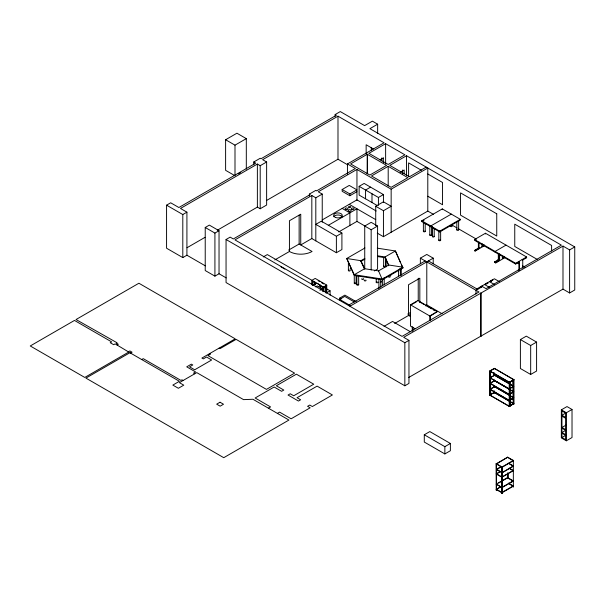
<?xml version="1.0" encoding="UTF-8"?>
<svg xmlns="http://www.w3.org/2000/svg" width="605" height="605" viewBox="0 0 605 605"><rect width="100%" height="100%" fill="white"/><g stroke="black" fill="none" stroke-linecap="round" stroke-linejoin="round"><path stroke-width="0.91" d="M246.311 138.628L234.997 145.155L234.997 175.745L225.612 170.323L225.612 139.74L236.926 133.206L246.311 138.628L246.311 169.211M205.337 265.852L186.915 255.219L182.801 257.594L166.572 248.224L166.572 205.171L170.686 202.788L178.876 207.523L255.764 163.131L253.767 161.981L253.767 164.787M335.155 116.417L335.155 114.549L340.297 111.577L364.634 125.628L372.377 121.159L377.649 124.199L377.649 133.561M253.767 161.981L260.203 158.268L261.035 158.752L336.38 115.252L335.155 114.549M238.234 173.877L240.654 172.478M347.436 174.24L347.436 163.947L384.084 142.795L337.991 116.183L262.646 159.682L266.631 161.981L266.631 205.035L260.203 208.748L257.375 207.114L217.293 230.255M266.631 161.981L260.203 165.694L257.375 164.061L180.487 208.453L186.915 212.166L186.915 255.219M166.572 205.171L182.801 214.541L186.915 212.166M377.649 124.199L369.912 128.668L574.75 246.931L574.75 289.992L569.608 292.956L562.99 289.137L408.594 377.535M219.033 273.762L214.919 276.137L205.224 270.541L205.224 227.488L209.338 225.105L219.033 230.709L219.033 273.762L226.187 277.892M266.692 200.399L337.991 159.236L347.641 164.81M187.028 247.725L205.019 237.334M205.224 227.488L214.919 233.084L219.033 230.709M385.627 143.68L368.906 153.33L388.198 164.469L404.911 154.82L385.627 143.68L385.627 163.456M574.75 246.931L569.608 249.903L562.99 246.084L403.686 337.318L408.957 340.358L408.957 383.411L404.843 385.793L226.051 282.565L226.051 239.504L230.165 237.13L233.326 238.96L310.214 194.568L309.382 194.084L309.382 195.959M309.382 194.084L315.81 190.371L316.642 190.855L355.347 168.515L347.436 163.947M322.238 222.164L322.238 194.084L315.81 197.797L311.825 195.498L234.937 239.89L402.083 336.388L478.971 291.996L420.362 258.161L420.362 263.78M377.27 233.129L383.441 236.699L427.795 211.084L427.795 168.031L391.155 189.183L356.95 169.438L318.253 191.785L322.238 194.084M380.061 159.811L383.351 157.988L383.351 162.692M380.121 159.849L383.351 157.988M342.165 189.509L349.236 185.425L356.95 189.879L349.879 193.963L342.165 189.509L342.165 191.293L349.879 195.748L356.95 191.664M388.198 166.322L371.478 175.972L391.155 187.331L407.868 177.681L388.198 166.322L388.198 185.977M475.999 294.03L475.999 290.287L482.435 286.573L486.042 288.653L561.387 245.154L406.515 155.742L389.802 165.392L409.472 176.751L426.192 167.101M376.817 205.299L359.136 195.097L359.136 186.332L364.149 183.436L383.441 194.576L383.441 202.456M370.578 187.149L365.564 190.046L365.564 198.803M400.147 172.342L404.178 170.013L404.178 173.779M322.238 219.917L356.95 199.877L376.212 210.994M263.288 256.921L267.334 254.584L312.15 280.463M117.037 345.001L128.736 352.057L84.768 377.444L30.25 345.969L74.483 320.431L111.638 341.885L110.223 342.702L113.695 344.706L115.109 343.89L117.037 345.001L118.323 344.26L116.394 343.148L117.037 342.778L76.026 319.538L138.893 283.238L235.201 338.838L201.896 358.069L203.31 358.886L206.524 357.026L211.652 359.99L194.681 369.784L189.554 366.827L192.768 364.966L191.354 364.149L186.726 366.827L195.596 371.946L193.539 373.134L194.697 373.807M328.356 225.294L356.95 208.785L356.95 221.4L338.717 231.927M359.136 186.332L378.427 197.472L383.441 194.576M288.63 250.084L299.135 244.019L312.059 251.483A16.002 9.241 0 0 1 289.432 251.483L274.791 259.931M341.908 233.061L336.38 236.252L315.81 224.372L321.338 221.18L341.908 233.061L341.908 249.54L336.38 252.731L311.825 238.552L300.745 244.949L300.745 214.215L289.432 220.749L289.432 251.483M375.72 206.26L383.441 201.805L391.155 206.26L383.441 210.714L375.72 206.26L375.72 225.748M128.351 351.83L129.893 350.938L132.079 352.201L130.536 353.093M364.732 269.096L364.732 226.043L371.16 222.33L377.588 226.043L377.588 269.096L374.374 270.949M141.721 359.551L143.264 358.659L180.94 380.409L181.969 379.819L183.126 380.484M364.732 226.043L371.16 229.756L377.588 226.043M364.928 247.989L346.733 258.494L354.258 275.464L382.36 279.812L402.938 267.932L395.405 250.969L377.278 248.163M311.84 284.531L311.84 280.357L315.182 278.421L326.753 285.106L326.753 291.784L326.239 292.079L325.724 291.784L325.724 285.696M312.354 285.59L312.354 281.242L312.868 280.947L312.868 285.295M421.715 220.787L442.293 208.914L460.299 219.312L460.299 220.054L439.729 231.927L421.715 221.528L421.715 220.787L439.729 231.186L460.299 219.312M421.715 221.528L424.09 220.16M312.808 285.484L316.876 283.132L320.68 285.326L320.68 288.109M315.613 286.838L317.224 285.908L322.367 288.88L322.367 290.733M364.845 258.433L360.928 260.695L346.733 258.494L354.258 274.723L354.296 283.238M364.278 268.658L360.928 261.436L364.845 259.174M318.238 286.74L320.68 285.326M320.469 285.931L322.896 287.33L326.753 285.106M311.84 280.357L323.925 287.33L326.239 285.999L326.239 292.079M451.3 214.117L430.722 225.983L430.73 226.731M319.954 290.271L322.367 288.88M364.656 268.718L354.258 274.723L382.36 279.064L402.938 267.191L388.735 264.998L378.556 270.874L364.656 268.718L360.928 260.695L360.928 261.436M325.724 291.784L326.753 291.784M326.027 293.145L330.08 290.808L330.08 295.195M339.715 299.861L339.715 298.099L344.858 295.127L356.277 301.729M420.362 258.161L426.79 254.448L433.218 258.161L433.218 263.78M353.282 301.691L354.757 300.844M348.298 305.336L425.186 260.944M349.902 306.266L433.218 258.161M519.536 269.959L519.536 261.821L515.679 264.052L474.532 240.298L474.532 239.557L485.467 233.243L526.607 256.996L526.607 257.738L522.75 259.969L522.107 259.598M484.545 245.653L475.175 251.06L474.532 250.689L478.389 248.02L479.031 248.39L479.031 242.06M483.924 244.821L481.61 246.159L482.253 246.53L484.567 245.199M474.532 250.689L479.999 247.536M474.532 250.243L475.175 250.614L479.031 248.39M506.037 245.123L495.109 251.43L495.109 252.172M415.151 328.757L410.455 326.042L410.455 304.814L417.911 300.511L437.203 311.643L430.45 315.984L430.45 320.537M411.914 304.413L416.414 301.819M505.114 257.526L495.752 262.941L494.466 262.192L498.323 259.522L499.609 260.263L499.609 254.841M502.309 257.223L503.852 256.331M494.466 262.192L496.024 261.292M497.59 260.392L499.148 259.492M504.494 256.702L502.18 258.04L502.823 258.411L504.366 257.518M384.054 326.352L392.547 321.452L410.319 331.714M494.466 261.746L495.752 262.494L499.609 260.263M407.717 314.086L410.145 312.687M394.679 323.471L410.137 314.547M425.247 305.82L426.79 304.928L442.119 313.776M474.532 239.557L515.679 263.311L526.607 256.996M268.401 408.193L270.586 406.931L255.129 397.999L274.156 387.018L281.612 391.322L283.798 390.059L276.341 385.756L296.397 374.177L313.753 384.198L293.697 395.776L290.226 393.772L288.041 395.035L298.454 401.047L300.64 399.784L297.04 397.704L317.103 386.126L332.402 394.959L312.339 406.537L309.768 405.055L307.582 406.318L310.153 407.8L291.126 418.789L279.586 412.126L277.4 413.389M410.455 304.814L429.739 315.946L437.203 311.643M476.717 288.993L494.398 278.784L499.299 281.612M482.412 286.112L480.612 287.148L482.412 285.779L482.412 286.407M485.558 283.957L487.358 282.921L487.872 283.216L486.329 284.108M491.026 281.733L490.511 281.098L492.311 280.062L492.825 280.357M490.511 281.431L492.311 280.062M487.872 283.216L487.358 283.216M226.051 239.504L404.843 342.732L408.957 340.358M520.391 339.564L526.305 336.146L536.59 342.09L536.59 371.039L530.676 374.45L520.391 368.513L520.391 339.564L530.676 345.5L536.59 342.09M510.121 406.167L509.864 381.937L510.121 406.167L509.478 406.537L489.808 395.156L489.808 370.956L494.308 368.354L513.978 379.713L513.978 403.936L513.335 404.306L513.078 380.084L513.335 404.306M490.065 377.943L490.708 377.573L490.451 370.729L494.565 368.649M490.708 370.88L490.065 371.251L490.065 395.33L490.708 394.929L490.451 370.729M490.451 377.422L494.565 375.342L494.565 373.323M490.065 377.792L494.565 375.198M490.451 378.314L490.451 382.912L494.565 380.832L490.065 383.283M490.065 383.426L490.451 382.912M490.451 383.744L490.451 388.902L494.565 386.822L490.065 389.272M490.065 389.416L490.451 388.902M513.721 379.713L509.221 382.307L509.221 406.386L513.721 403.762M489.808 370.956L509.478 382.307L513.978 379.713M513.721 403.618L494.308 392.403L489.808 395.005L509.221 406.212L513.078 403.989M489.808 395.178L494.308 392.403M490.065 395.156L490.708 394.785M493.922 392.925L494.565 392.554M493.665 391.14L493.922 393.099L494.565 392.705L494.565 390.913M424.286 434.776L429.815 431.584L450.385 443.465L450.385 450.733L444.856 453.931L424.286 442.051L424.286 434.776L444.856 446.656L450.385 443.465M561.349 409.842L567.006 406.575L572.02 409.472L572.02 437.536L566.363 440.795L561.349 437.907L561.349 409.842L566.363 412.739L572.02 409.472M561.939 415.257L565.675 417.412L565.675 413.102L561.939 410.946L561.939 415.257L565.985 412.928M496.123 463.733L496.508 463.657L496.38 490.156L496.123 463.733L496.508 463.808M507.693 457.198L496.38 463.733L502.037 466.999L513.35 460.465L507.693 457.198L496.38 464.027L502.037 467.294L513.35 460.76L508.502 457.962M507.822 457.274L507.565 457.274M561.939 427.493L565.675 429.648L565.675 418.32L561.939 416.164L561.939 427.493L565.985 425.156M501.356 466.47L496.508 469.268L502.165 472.535L513.479 466.001L502.165 472.83L496.508 469.563L501.356 466.765M501.779 466.999L501.779 493.272L501.779 466.999L502.294 466.999L502.294 493.272L501.779 493.272M513.35 460.314L513.35 486.889M513.607 460.465L513.221 460.541M561.939 432.514L565.675 434.677L565.675 430.359L561.939 428.204L561.939 432.514L565.985 430.185M510 468.883L513.237 470.743L501.916 477.277L496.259 474.01L500.305 471.378M497.068 473.549L500.305 471.681M561.939 437.521L565.675 439.676L565.675 435.366L561.939 433.21L561.939 437.521L565.985 435.192M496.259 484.106L507.572 477.572L513.237 480.839L501.916 487.373L496.259 484.106L501.916 487.668L513.237 481.134L507.572 477.867L502.725 480.665M498.686 483.002L501.114 481.603M509.191 483.902L513.237 486.238L501.916 492.772L496.259 489.505L500.305 486.874M497.068 489.037L500.305 487.169M496.123 490.012L496.508 490.08M513.221 486.821L513.607 486.745M377.596 255.817L385.014 256.966L395.405 250.969L400.555 262.812M377.596 256.558L385.014 257.707L388.735 265.739M421.39 170.27L408.609 162.889L408.609 176.811M427.795 173.968L442.55 182.483L442.55 204.755L427.795 196.239M373.482 148.996L366.146 144.761L366.146 154.071M537.187 259.394L514.757 246.447L514.757 224.175L551.609 245.448L551.609 251.014M525.964 257.367L526.607 257.738M427.795 211.084L433.483 214.367M451.368 224.689L457.055 227.979M458.681 228.917L476.558 239.24M517.154 262.676L519.559 264.067M522.765 265.913L525.17 267.304M490.511 281.098L491.026 281.401M489.445 281.643L494.353 284.471M349.236 204.331L375.72 219.623M484.499 284.501L489.4 287.33M480.612 286.815L481.126 287.148M225.612 139.74L234.997 145.155M342.165 208.415L349.879 212.869L349.879 225.484M477.973 288.933L477.458 288.971M428.401 260.944L477.61 289.356M356.95 221.4L365.11 226.119M419.522 301.88L424.339 304.663M425.95 305.593L431.577 308.837M433.18 309.768L434.791 310.698M489.808 371.099L509.478 382.458L513.978 379.864L494.308 368.354M494.308 375.047L513.721 386.255M513.721 386.406L494.308 375.198L494.308 373.179M513.078 386.625L509.221 388.856L489.808 377.649M513.078 386.776L509.221 389L489.808 377.792M513.721 391.745L494.308 380.53L513.721 391.889M513.078 392.116L509.221 394.339L489.808 383.131M513.078 392.259L509.221 394.49L489.808 383.283M318.132 280.72L319.75 281.658M321.376 282.596L323.811 283.995M354.401 302.001L344.759 296.435L339.617 299.407L350.068 305.434M323.562 287.05L330.08 290.808M312.354 281.242L316.407 283.586M513.721 397.735L494.308 386.519L513.721 397.878M339.715 298.099L341.235 298.976M513.078 398.105L509.221 400.329L489.808 389.121M281.015 266.881L284.811 269.074M509.864 400.109L513.335 398.4L509.221 400.48L489.808 389.272M494.308 392.554L513.978 403.936M490.708 394.952L490.451 389.718M508.631 463.203L513.479 466.001M509.44 463.967L513.479 466.296M509.191 468.119L513.237 470.448L501.916 476.982L496.259 473.715M508.382 483.138L513.237 485.944L501.916 492.47L496.259 489.211M219.123 348.117L220.023 348.639L236.101 339.36L294.597 373.134L266.442 389.393L207.938 355.619L210.51 354.137L209.61 353.615M401.349 264.514L402.938 267.932M388.735 264.998L385.014 256.966L385.014 257.707M569.608 249.903L569.608 292.956M566.363 412.739L566.363 440.795M562.99 246.084L562.99 289.137M530.676 345.5L530.676 374.45M522.75 259.969L522.75 268.106M518.893 261.451L518.893 270.495M515.679 263.311L515.679 264.052M509.478 382.307L509.478 406.537M507.95 473.155L507.95 477.844M507.822 473.223L507.822 477.92M507.693 473.155L507.693 478.638M507.565 473.231L507.565 477.92M507.436 474.093L507.436 477.844M502.823 256.603L502.823 258.411M502.294 466.999L502.294 493.272M502.037 466.999L502.037 493.423M498.966 253.563L498.966 259.893L495.109 262.562M498.323 254.1L498.323 259.522M496.38 463.581L496.38 490.156M495.752 262.494L495.752 262.941M493.922 372.763L493.922 375.713M493.922 379.274L493.922 381.203M493.922 385.37L493.922 387.192M493.922 391.284L493.922 393.099M493.665 372.612L493.665 375.569M493.665 385.226L493.665 387.041M487.358 282.921L487.358 283.548M485.467 233.243L485.467 233.984M482.253 243.823L482.253 246.53M481.217 293.296L481.217 336.35M480.574 292.926L480.574 335.979M478.389 242.59L478.389 248.02M475.175 250.614L475.175 251.06M458.643 220.946L458.643 229.855M456.82 221.838L456.82 229.855M444.856 446.656L444.856 453.931M442.293 208.914L442.293 209.655M440.637 230.445L440.637 240.245M439.729 231.186L439.729 231.927M438.822 230.445L438.822 240.245M434.208 228.516L434.208 236.532M432.393 226.731L432.393 236.532M431.63 227.026L431.63 235.042M429.807 225.241L429.807 235.042M429.739 315.946L429.739 320.559M426.79 261.874L426.79 304.928M425.202 223.313L425.202 231.329M423.379 222.421L423.379 231.329M419.832 302.424L419.832 278.217L408.519 284.743L408.519 315.477A16.002 9.241 0 0 0 410.092 316.271M418.229 278.217L418.229 300.564M417.911 300.511L417.911 300.95M412.897 327.184L412.897 330.799M412.255 326.813L412.255 331.336M406.515 155.742L406.515 175.397M404.843 342.732L404.843 385.793M402.575 170.028L402.575 173.794M401.274 268.234L401.274 275.366M400.344 269.361L400.344 275.6M398.521 270.246L398.521 276.485M391.155 189.183L391.155 232.244M386.111 258.872L386.111 266.888M385.445 258.327L385.445 266.344M384.205 277.786L384.205 284.91M383.63 257.443L383.63 266.351M383.441 210.714L383.441 236.699M382.383 279.57L382.383 285.81M382.36 279.812L378.556 270.874L378.556 271.615M381.74 157.996L381.74 160.824M380.719 279.223L380.719 287.239M378.896 278.323L378.896 288.124M378.427 197.472L378.427 205.352M376.234 278.716L376.234 282.278M371.992 193.759L371.992 202.516M371.288 147.378L371.288 150.169M371.16 229.756L371.16 270.004M358.667 275.804L358.667 284.713M356.95 169.438L356.95 200.331M356.852 275.812L356.852 284.721M356.118 275.23L356.118 283.246M349.879 193.963L349.879 195.748M348.389 262.494L348.389 270.518M337.991 116.183L337.991 159.236M336.38 236.252L336.38 252.731M323.925 287.33L323.925 291.678M323.41 287.035L323.41 291.383M322.896 287.33L322.896 291.678M315.81 197.797L315.81 240.851M315.182 282.217L315.182 284.826M314.668 281.922L314.668 284.531M311.825 195.498L311.825 238.552M299.135 215.153L299.135 244.019M260.203 165.694L260.203 208.748M257.375 164.061L257.375 207.114M214.919 233.084L214.919 276.137M182.801 214.541L182.801 257.594M431.146 315.477A16.002 9.241 0 0 1 429.573 316.271M351.112 268.363A0.907 0.522 0 0 1 349.993 269.006M385.173 265.973A0.907 0.522 0 0 1 385.181 266.714A0.907 0.522 0 0 1 383.895 266.722A0.907 0.522 0 0 1 383.888 265.973M390.883 274.345A0.907 0.522 0 0 1 391.034 274.98A0.907 0.522 0 0 1 390.013 275.222M355.853 282.875A0.907 0.522 0 0 1 355.785 283.647A0.907 0.522 0 0 1 354.462 283.541A0.907 0.522 0 0 1 354.757 282.785M363.287 278.618A0.907 0.522 0 0 1 363.287 279.359A0.907 0.522 0 0 1 362.002 279.359A0.907 0.522 0 0 1 362.002 278.618M349.94 270.14A0.907 0.522 0 0 1 349.887 270.911A0.907 0.522 0 0 1 348.556 270.813A0.907 0.522 0 0 1 348.843 270.057M389.975 276.303A0.907 0.522 0 0 1 389.975 277.045A0.907 0.522 0 0 1 388.69 277.045A0.907 0.522 0 0 1 388.69 276.303M384.084 278.05A0.907 0.522 0 0 1 383.941 278.156M399.882 268.923A0.907 0.522 0 0 1 399.663 268.975M380.772 281.249A0.907 0.522 0 0 1 381.415 281.885A0.907 0.522 0 0 1 380.303 282.263M333.816 216.741A4.326 2.503 0 0 1 338.142 215.002A4.326 2.503 0 0 1 342.173 216.961M425.081 231.065A0.907 0.522 0 0 1 424.748 231.783A0.907 0.522 0 0 1 423.5 231.594A0.907 0.522 0 0 1 423.833 230.876M430.957 234.536A0.907 0.522 0 0 1 431.599 235.179A0.907 0.522 0 0 1 430.48 235.549A0.907 0.522 0 0 1 429.837 234.906M365.768 280.047A0.907 0.522 0 0 1 365.775 280.788A0.907 0.522 0 0 1 364.49 280.796A0.907 0.522 0 0 1 364.482 280.054M378.927 288.26A0.907 0.522 0 0 1 379.025 287.859M377.785 281.907A0.907 0.522 0 0 1 377.724 282.679A0.907 0.522 0 0 1 376.401 282.58A0.907 0.522 0 0 1 376.688 281.824M358.402 284.342A0.907 0.522 0 0 1 358.349 285.114A0.907 0.522 0 0 1 357.018 285.015A0.907 0.522 0 0 1 357.298 284.259M434.087 236.268A0.907 0.522 0 0 1 433.755 236.986A0.907 0.522 0 0 1 432.514 236.797A0.907 0.522 0 0 1 432.847 236.079M451.534 225.635A0.907 0.522 0 0 1 452.177 226.278A0.907 0.522 0 0 1 451.065 226.648A0.907 0.522 0 0 1 450.423 226.005M458.371 229.484A0.907 0.522 0 0 1 458.371 230.225A0.907 0.522 0 0 1 457.085 230.225A0.907 0.522 0 0 1 457.085 229.484M440.183 239.792A0.907 0.522 0 0 1 440.478 240.548A0.907 0.522 0 0 1 439.147 240.646A0.907 0.522 0 0 1 439.086 239.875M440.372 230.815A0.907 0.522 0 0 1 440.183 230.898M367.303 154.26L350.59 163.91L369.874 175.042L386.587 165.392L367.303 154.26L367.303 173.915L367.364 154.298M129.893 352.723L85.925 378.11L223.752 457.683L288.94 420.052L252.943 399.262L243.558 399.633L196.754 372.612L179.398 382.64L183.769 385.158L178.369 388.281L172.841 385.09L179.398 381.301L129.893 352.723M220.023 402.234L216.681 404.163L220.152 406.167L223.495 404.238L220.023 402.234M496.75 213.784L460.549 192.882L460.549 215.146L496.75 236.048L496.75 213.784M335.616 217.513A4.326 2.503 0 0 0 342.271 215.524A4.326 2.503 0 0 0 335.949 213.187A4.326 2.503 0 0 0 335.616 217.513M352.042 209.474A1.376 0.794 0 0 0 354.106 208.785A1.376 0.794 0 0 0 352.042 208.097A1.376 0.794 0 0 0 352.042 209.474M349.077 207.56A1.119 0.643 0 0 0 350.764 207.016A1.119 0.643 0 0 0 349.1 206.441A1.119 0.643 0 0 0 349.077 207.56M348.888 211.326A1.52 0.877 0 0 0 351.165 210.563A1.52 0.877 0 0 0 348.888 209.806A1.52 0.877 0 0 0 348.888 211.326M345.856 209.489A1.414 0.817 0 0 0 347.973 208.785A1.414 0.817 0 0 0 345.856 208.075A1.414 0.817 0 0 0 345.856 209.489"/></g></svg>
